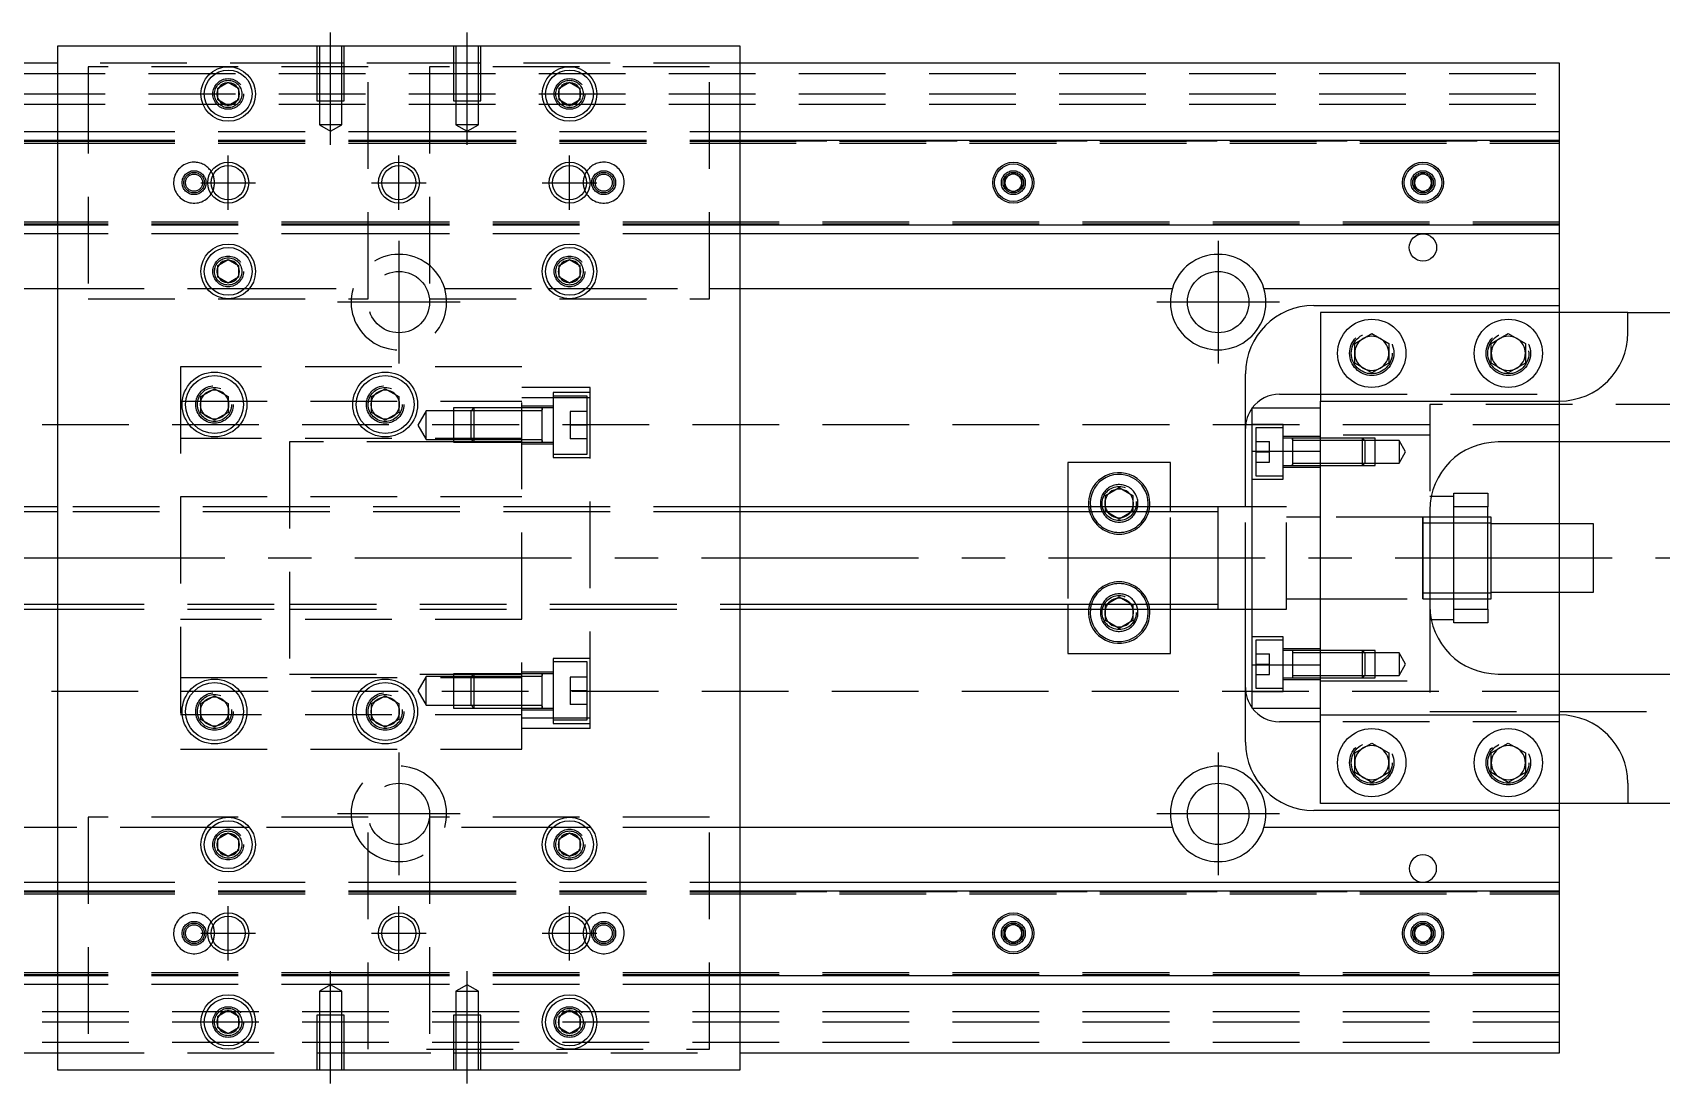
# Model space of a CAD drawing. Extents: x -10 to 545, y -270 to 77.
# Drawn here: x 116.3 to 354.9, y -77 to 77 of the extents above; entities that cross this region are included whole.
import ezdxf

# ---------------------------------------------------------------- set-up
doc = ezdxf.new("R2010")
doc.units = 0
doc.linetypes.add('CENTER', pattern=[50.8, 31.75, -6.35, 6.35, -6.35])
doc.linetypes.add('DASHED', pattern=[19.05, 12.7, -6.35])
doc.layers.get('0').update_dxf_attribs({"linetype": 'CONTINUOUS'})
doc.layers.add('CENTER', color=1, linetype='CENTER')

msp = doc.modelspace()

# ---------------------------------------------------------------- linework, layer by layer
at = {"color": 7, "linetype": 'CONTINUOUS'}
for p, q in [((120, 75), (120, -75)), ((220, 75), (120, 75)), ((220, -75), (220, 75)), ((120, 72.5), (0, 72.5)), ((340, 72.5), (220, 72.5)), ((340, 62.5), (340, 72.5)), ((143.5, 68.866026), (145, 69.73205)), ((145, 69.73205), (146.5, 68.866026)), ((193.5, 68.866026), (195, 69.73205)), ((195, 69.73205), (196.5, 68.866026)), ((143.5, 67.133974), (143.5, 68.866026)), ((145, 66.26795), (143.5, 67.133974)), ((146.5, 67.133974), (145, 66.26795)), ((146.5, 68.866026), (146.5, 67.133974)), ((193.5, 67.133974), (193.5, 68.866026)), ((195, 66.26795), (193.5, 67.133974)), ((196.5, 67.133974), (195, 66.26795)), ((196.5, 68.866026), (196.5, 67.133974)), ((0, 62.5), (120, 62.5)), ((220, 62.5), (340, 62.5)), ((340, 61.247728), (340, 62.5)), ((0, 61.247728), (120, 61.247728)), ((220, 61.247728), (340, 61.247728)), ((340, 48.752272), (340, 61.247728)), ((258.75, 55.721688), (260, 56.443376)), ((258.75, 54.278312), (258.75, 55.721688)), ((260, 56.443376), (261.25, 55.721688)), ((261.25, 55.721688), (261.25, 54.278312)), ((318.75, 55.721688), (320, 56.443376)), ((318.75, 54.278312), (318.75, 55.721688)), ((320, 56.443376), (321.25, 55.721688)), ((321.25, 55.721688), (321.25, 54.278312)), ((260, 53.556624), (258.75, 54.278312)), ((261.25, 54.278312), (260, 53.556624)), ((320, 53.556624), (318.75, 54.278312)), ((321.25, 54.278312), (320, 53.556624)), ((120, 48.752272), (0, 48.752272)), ((340, 48.752272), (220, 48.752272)), ((340, 47.5), (340, 48.752272)), ((120, 47.5), (0, 47.5)), ((340, 47.5), (220, 47.5)), ((340, 39.5), (340, 47.5)), ((143.5, 42.866026), (145, 43.73205)), ((145, 43.73205), (146.5, 42.866026)), ((193.5, 42.866026), (195, 43.73205)), ((195, 43.73205), (196.5, 42.866026)), ((143.5, 41.133974), (143.5, 42.866026)), ((145, 40.26795), (143.5, 41.133974)), ((146.5, 41.133974), (145, 40.26795)), ((146.5, 42.866026), (146.5, 41.133974)), ((193.5, 41.133974), (193.5, 42.866026)), ((195, 40.26795), (193.5, 41.133974)), ((196.5, 41.133974), (195, 40.26795)), ((196.5, 42.866026), (196.5, 41.133974)), ((56.708204, 39.5), (120, 39.5)), ((220, 39.5), (283.291796, 39.5)), ((296.708204, 39.5), (340, 39.5)), ((340, 37), (340, 39.5)), ((304, 37), (340, 37)), ((305, 36), (305, 23)), ((350, 36), (305, 36)), ((340, 36), (340, 37)), ((350, 33), (350, 36)), ((350, 36), (373, 36)), ((310, 31.443376), (312.5, 32.886752)), ((310, 28.556624), (310, 31.443376)), ((312.5, 32.886752), (315, 31.443376)), ((315, 31.443376), (315, 28.556624)), ((330, 31.443376), (332.5, 32.886752)), ((330, 28.556624), (330, 31.443376)), ((332.5, 32.886752), (335, 31.443376)), ((335, 31.443376), (335, 28.556624)), ((294, 7.5), (294, 27)), ((312.5, 27.113248), (310, 28.556624)), ((315, 28.556624), (312.5, 27.113248)), ((332.5, 27.113248), (330, 28.556624)), ((335, 28.556624), (332.5, 27.113248)), ((141, 23.6547), (143, 24.809402)), ((143, 24.809402), (145, 23.6547)), ((166, 23.6547), (168, 24.809402)), ((168, 24.809402), (170, 23.6547)), ((299, 24), (305, 24)), ((141, 21.3453), (141, 23.6547)), ((145, 23.6547), (145, 21.3453)), ((166, 21.3453), (166, 23.6547)), ((170, 23.6547), (170, 21.3453)), ((295, 22), (305, 22)), ((295, 15.652476), (295, 22)), ((305, 15.652476), (305, 23)), ((305, 23), (340, 23)), ((143, 20.190598), (141, 21.3453)), ((145, 21.3453), (143, 20.190598)), ((168, 20.190598), (166, 21.3453)), ((170, 21.3453), (168, 20.190598)), ((363, 17), (331, 17)), ((340, 5), (340, 17)), ((295, 15.652476), (305, 15.652476)), ((295, -15.652476), (295, 15.652476)), ((305, -15.652476), (305, 15.652476)), ((305, -15.652476), (305, 15.652476)), ((283, 14), (268, 14)), ((268, 14), (268, 7.5)), ((283, 7.5), (283, 14)), ((273.5, 9.1547), (275.5, 10.309402)), ((275.5, 10.309402), (277.5, 9.1547)), ((120, 7.5), (40.5, 7.5)), ((290, 7.5), (220, 7.5)), ((273.5, 7.5), (273.5, 9.1547)), ((277.5, 9.1547), (277.5, 7.5)), ((290, 7.5), (289.995, 7.5)), ((290, -7.500006), (290, 7.500006)), ((290, 6.75), (290, 7.500006)), ((290, 6.951128), (290, 7.5)), ((295, 7.5), (290, 7.5)), ((290.005, 7.5), (290, 7.5)), ((324.5, 9), (321.202042, 9)), ((324.5, 9.5), (329.5, 9.5)), ((324.5, 7.5), (324.5, 9.5)), ((329.5, 7.5), (324.5, 7.5)), ((324.5, -7.5), (324.5, 7.5)), ((329.5, 9.5), (329.5, 7.5)), ((329.5, -7.5), (329.5, 7.5)), ((290, -6.951128), (290, 6.951128)), ((290, -6.75), (290, 6.75)), ((321, 7), (321, -7)), ((324.5, 5.125), (321, 5.125)), ((329.5, 5.125), (324.5, 5.125)), ((330, 6), (329.5, 6)), ((330, 5.125), (329.5, 5.125)), ((330, -6), (330, 6)), ((345, 5), (330, 5)), ((345, -5), (345, 5)), ((290, -7.500006), (290, -6.75)), ((290, -7.5), (290, -6.951128)), ((321, -5.125), (324.5, -5.125)), ((324.5, -5.125), (329.5, -5.125)), ((329.5, -5.125), (330, -5.125)), ((329.5, -6), (330, -6)), ((330, -5), (345, -5)), ((340, -17), (340, -5)), ((40.5, -7.5), (120, -7.5)), ((220, -7.5), (290, -7.5)), ((268, -7.5), (268, -14)), ((273.5, -9.1547), (273.5, -7.5)), ((275.5, -10.309402), (273.5, -9.1547)), ((277.5, -9.1547), (275.5, -10.309402)), ((277.5, -7.5), (277.5, -9.1547)), ((283, -14), (283, -7.5)), ((289.995, -7.5), (290, -7.5)), ((290, -7.5), (295, -7.5)), ((290, -7.5), (290.005, -7.5)), ((294, -27), (294, -7.5)), ((321.202042, -9), (324.5, -9)), ((324.5, -7.5), (329.5, -7.5)), ((324.5, -9.5), (324.5, -7.5)), ((329.5, -9.5), (324.5, -9.5)), ((329.5, -7.5), (329.5, -9.5)), ((268, -14), (283, -14)), ((295, -15.652476), (305, -15.652476)), ((295, -22), (295, -15.652476)), ((305, -23), (305, -15.652476)), ((331, -17), (363, -17)), ((141, -21.3453), (143, -20.190598)), ((141, -23.6547), (141, -21.3453)), ((143, -20.190598), (145, -21.3453)), ((145, -21.3453), (145, -23.6547)), ((166, -21.3453), (168, -20.190598)), ((166, -23.6547), (166, -21.3453)), ((168, -20.190598), (170, -21.3453)), ((170, -21.3453), (170, -23.6547)), ((143, -24.809402), (141, -23.6547)), ((145, -23.6547), (143, -24.809402)), ((168, -24.809402), (166, -23.6547)), ((170, -23.6547), (168, -24.809402)), ((295, -22), (305, -22)), ((305, -23), (340, -23)), ((305, -36), (305, -23)), ((305, -24), (299, -24)), ((310, -28.556624), (312.5, -27.113248)), ((310, -31.443376), (310, -28.556624)), ((312.5, -27.113248), (315, -28.556624)), ((315, -28.556624), (315, -31.443376)), ((330, -28.556624), (332.5, -27.113248)), ((330, -31.443376), (330, -28.556624)), ((332.5, -27.113248), (335, -28.556624)), ((335, -28.556624), (335, -31.443376)), ((312.5, -32.886752), (310, -31.443376)), ((315, -31.443376), (312.5, -32.886752)), ((332.5, -32.886752), (330, -31.443376)), ((335, -31.443376), (332.5, -32.886752)), ((350, -33), (350, -36)), ((340, -37), (304, -37)), ((350, -36), (305, -36)), ((340, -37), (340, -36)), ((340, -39.5), (340, -37)), ((373, -36), (350, -36)), ((120, -39.5), (56.708204, -39.5)), ((143.5, -41.133974), (145, -40.26795)), ((145, -40.26795), (146.5, -41.133974)), ((193.5, -41.133974), (195, -40.26795)), ((195, -40.26795), (196.5, -41.133974)), ((283.291796, -39.5), (220, -39.5)), ((340, -39.5), (296.708204, -39.5)), ((340, -47.5), (340, -39.5)), ((143.5, -42.866026), (143.5, -41.133974)), ((145, -43.73205), (143.5, -42.866026)), ((146.5, -42.866026), (145, -43.73205)), ((146.5, -41.133974), (146.5, -42.866026)), ((193.5, -42.866026), (193.5, -41.133974)), ((195, -43.73205), (193.5, -42.866026)), ((196.5, -42.866026), (195, -43.73205)), ((196.5, -41.133974), (196.5, -42.866026)), ((0, -47.5), (120, -47.5)), ((220, -47.5), (340, -47.5)), ((340, -48.752272), (340, -47.5)), ((0, -48.752272), (120, -48.752272)), ((220, -48.752272), (340, -48.752272)), ((340, -61.247728), (340, -48.752272)), ((258.75, -54.278312), (260, -53.556624)), ((258.75, -55.721688), (258.75, -54.278312)), ((260, -53.556624), (261.25, -54.278312)), ((261.25, -54.278312), (261.25, -55.721688)), ((318.75, -54.278312), (320, -53.556624)), ((318.75, -55.721688), (318.75, -54.278312)), ((320, -53.556624), (321.25, -54.278312)), ((321.25, -54.278312), (321.25, -55.721688)), ((260, -56.443376), (258.75, -55.721688)), ((261.25, -55.721688), (260, -56.443376)), ((320, -56.443376), (318.75, -55.721688)), ((321.25, -55.721688), (320, -56.443376)), ((120, -61.247728), (0, -61.247728)), ((340, -61.247728), (220, -61.247728)), ((340, -62.5), (340, -61.247728)), ((120, -62.5), (0, -62.5)), ((340, -62.5), (220, -62.5)), ((340, -72.5), (340, -62.5)), ((143.5, -67.133974), (145, -66.26795)), ((145, -66.26795), (146.5, -67.133974)), ((193.5, -67.133974), (195, -66.26795)), ((195, -66.26795), (196.5, -67.133974)), ((143.5, -68.866026), (143.5, -67.133974)), ((145, -69.73205), (143.5, -68.866026)), ((146.5, -68.866026), (145, -69.73205)), ((146.5, -67.133974), (146.5, -68.866026)), ((193.5, -68.866026), (193.5, -67.133974)), ((195, -69.73205), (193.5, -68.866026)), ((196.5, -68.866026), (195, -69.73205)), ((196.5, -67.133974), (196.5, -68.866026)), ((0, -72.5), (120, -72.5)), ((220, -72.5), (340, -72.5)), ((120, -75), (220, -75))]:
    msp.add_line(p, q, dxfattribs=at)
at = {"color": 3, "linetype": 'DASHED'}
for p, q in [((158.000006, 75), (158.000006, 67)), ((158.35, 75), (158.35, 67)), ((161.65, 67), (161.65, 75)), ((161.999994, 67), (161.999994, 75)), ((178.000006, 75), (178.000006, 67)), ((178.35, 75), (178.35, 67)), ((181.65, 67), (181.65, 75)), ((181.999994, 67), (181.999994, 75)), ((158.000006, 72.5), (120, 72.5)), ((165.5, 72), (124.5, 72)), ((124.5, 72), (124.5, 38)), ((161.999994, 72.5), (158.000006, 72.5)), ((178.000006, 72.5), (161.999994, 72.5)), ((165.5, 38), (165.5, 72)), ((174.5, 72), (174.5, 38)), ((215.5, 72), (174.5, 72)), ((181.999994, 72.5), (178.000006, 72.5)), ((220, 72.5), (181.999994, 72.5)), ((215.5, 38), (215.5, 72)), ((0, 71), (340, 71)), ((0, 68), (340, 68)), ((146.973226, 68.326156), (147, 68)), ((158.000006, 67), (161.999994, 67)), ((158.35, 67), (158.35, 63.5)), ((161.65, 63.5), (161.65, 67)), ((178.000006, 67), (181.999994, 67)), ((178.35, 67), (178.35, 63.5)), ((181.65, 63.5), (181.65, 67)), ((196.973226, 68.326156), (197, 68)), ((0, 66.5), (340, 66.5)), ((120, 62.5), (124.5, 62.5)), ((124.5, 62.5), (165.5, 62.5)), ((161.65, 63.5), (158.35, 63.5)), ((158.35, 63.5), (160, 62.547372)), ((160, 62.547372), (161.65, 63.5)), ((165.5, 62.5), (174.5, 62.5)), ((174.5, 62.5), (215.5, 62.5)), ((181.65, 63.5), (178.35, 63.5)), ((178.35, 63.5), (180, 62.547372)), ((180, 62.547372), (181.65, 63.5)), ((215.5, 62.5), (220, 62.5)), ((0, 61.1147), (120, 61.1147)), ((0, 61.1), (124.5, 61.1)), ((0, 60.8), (124.5, 60.8)), ((120, 61.247728), (124.5, 61.247728)), ((120, 61.1147), (124.5, 61.1147)), ((124.5, 61.247728), (165.5, 61.247728)), ((124.5, 61.1147), (165.5, 61.1147)), ((124.5, 61.1), (165.5, 61.1)), ((124.5, 60.8), (165.5, 60.8)), ((165.5, 61.247728), (174.5, 61.247728)), ((165.5, 61.1147), (174.5, 61.1147)), ((165.5, 61.1), (174.5, 61.1)), ((165.5, 60.8), (174.5, 60.8)), ((174.5, 61.247728), (215.5, 61.247728)), ((174.5, 61.1147), (215.5, 61.1147)), ((174.5, 61.1), (215.5, 61.1)), ((174.5, 60.8), (215.5, 60.8)), ((215.5, 61.247728), (220, 61.247728)), ((215.5, 61.1147), (220, 61.1147)), ((215.5, 61.1), (340, 61.1)), ((215.5, 60.8), (340, 60.8)), ((220, 61.1147), (340, 61.1147)), ((258.5, 55), (258.52041, 55.24661)), ((318.5, 55), (318.52041, 55.24661)), ((124.5, 49.2), (0, 49.2)), ((124.5, 48.9), (0, 48.9)), ((120, 48.8853), (0, 48.8853)), ((124.5, 48.8853), (120, 48.8853)), ((124.5, 48.752272), (120, 48.752272)), ((165.5, 49.2), (124.5, 49.2)), ((165.5, 48.9), (124.5, 48.9)), ((165.5, 48.8853), (124.5, 48.8853)), ((165.5, 48.752272), (124.5, 48.752272)), ((174.5, 49.2), (165.5, 49.2)), ((174.5, 48.9), (165.5, 48.9)), ((174.5, 48.8853), (165.5, 48.8853)), ((174.5, 48.752272), (165.5, 48.752272)), ((215.5, 49.2), (174.5, 49.2)), ((215.5, 48.9), (174.5, 48.9)), ((215.5, 48.8853), (174.5, 48.8853)), ((215.5, 48.752272), (174.5, 48.752272)), ((340, 49.2), (215.5, 49.2)), ((340, 48.9), (215.5, 48.9)), ((220, 48.8853), (215.5, 48.8853)), ((220, 48.752272), (215.5, 48.752272)), ((340, 48.8853), (220, 48.8853)), ((124.5, 47.5), (120, 47.5)), ((165.5, 47.5), (124.5, 47.5)), ((174.5, 47.5), (165.5, 47.5)), ((215.5, 47.5), (174.5, 47.5)), ((220, 47.5), (215.5, 47.5)), ((143, 42), (143.030168, 42.346066)), ((196.973226, 42.326156), (197, 42)), ((120, 39.5), (141.877502, 39.5)), ((141.877502, 39.5), (142.55051, 39.5)), ((142.55051, 39.5), (147.44949, 39.5)), ((147.44949, 39.5), (148.122498, 39.5)), ((148.122498, 39.5), (163.291796, 39.5)), ((176.708204, 39.5), (191.877502, 39.5)), ((191.877502, 39.5), (192.55051, 39.5)), ((192.55051, 39.5), (197.44949, 39.5)), ((197.44949, 39.5), (198.122498, 39.5)), ((198.122498, 39.5), (215.5, 39.5)), ((215.5, 39.5), (220, 39.5)), ((124.5, 38), (165.5, 38)), ((174.5, 38), (215.5, 38)), ((340, 24), (340, 36)), ((309.5, 30), (309.520026, 30.346056)), ((335.477798, 30.364306), (335.5, 30)), ((138, 28), (138, -28)), ((188, 28), (138, 28)), ((188, -28), (188, 28)), ((198, 25), (188, 25)), ((192.6, 24.235572), (192.6, 14.735572)), ((198, 24.235572), (192.6, 24.235572)), ((198, 23.49468), (198, 25)), ((305, 24), (340, 24)), ((340, 23), (340, 24)), ((138, 23), (188, 23)), ((140.5, 22.5), (140.512884, 22.753488)), ((165.5, 22.5), (165.52689, 22.865682)), ((174, 21.585572), (172.787564, 19.485572)), ((174, 17.385572), (174, 21.585572)), ((178, 21.585572), (174, 21.585572)), ((178, 21.985566), (178, 16.985576)), ((180.999994, 21.985566), (178, 21.985566)), ((180.6, 21.585572), (178, 21.585572)), ((181, 21.985572), (180.6, 21.585572)), ((180.6, 17.385572), (180.6, 21.585572)), ((188, 21.585572), (180.6, 21.585572)), ((188, 21.985566), (180.999994, 21.985566)), ((181, 21.985572), (181, 16.985572)), ((188, 21.985572), (181, 21.985572)), ((198, 23.49468), (188, 23.49468)), ((192.6, 22.235572), (188, 22.235572)), ((191.005, 21.985572), (188, 21.985572)), ((191, 21.585572), (188, 21.585572)), ((192.6, 21.985572), (190.995, 21.985572)), ((191, 16.985566), (191, 21.985576)), ((191, 16.985566), (191, 21.985576)), ((191, 21.585572), (191, 21.985576)), ((191, 21.728174), (191, 21.985572)), ((191, 21.985572), (191, 21.728122)), ((191, 17.24302), (191, 21.728174)), ((191, 17.385572), (191, 21.585572)), ((197.6, 23.735572), (192.6, 23.735572)), ((195.1, 21.485572), (195.1, 19.485572)), ((197.6, 21.485572), (195.1, 21.485572)), ((197.6, 15.235572), (197.6, 23.735572)), ((198, -23.49468), (198, 23.49468)), ((305, 15.652476), (305, 22)), ((321, 22.5), (321, 7)), ((380, 22.5), (321, 22.5)), ((340, 17), (340, 23)), ((340, 19.5), (61.969694, 19.5)), ((172.787564, 19.485572), (174, 17.385572)), ((197.6, 19.485572), (195.1, 19.485572)), ((195.1, 19.485572), (195.1, 17.485572)), ((299.5, 19.55635), (295, 19.55635)), ((299.5, 11.55635), (299.5, 19.55635)), ((188, 17.5), (138, 17.5)), ((154, 17), (154, -17)), ((178, 17), (154, 17)), ((174, 17.385572), (178, 17.385572)), ((178, 17.385572), (180.6, 17.385572)), ((180.985572, 17), (178, 17)), ((178, 16.985576), (180.999994, 16.985576)), ((180.6, 17.385572), (188, 17.385572)), ((180.6, 17.385572), (181, 16.985572)), ((188, 17), (180.985572, 17)), ((180.999994, 16.985576), (188, 16.985576)), ((181, 16.985572), (188, 16.985572)), ((188, 17.385572), (191, 17.385572)), ((188, 16.985572), (191.005, 16.985572)), ((188, 16.735572), (192.6, 16.735572)), ((190.995, 16.985572), (192.6, 16.985572)), ((191, 16.985566), (191, 17.385572)), ((191, 17.243038), (191, 16.985572)), ((191, 16.985572), (191, 17.24302)), ((197.6, 17.485572), (195.1, 17.485572)), ((295.5, 19.05635), (295.5, 12.05635)), ((299.5, 19.05635), (295.5, 19.05635)), ((295.5, 17.05635), (297.5, 17.05635)), ((297.5, 15.55635), (297.5, 17.05635)), ((305, 17.80635), (299.5, 17.80635)), ((300.9, 17.55635), (299.5, 17.55635)), ((300.9, 17.55635), (300.895, 17.55635)), ((300.9, 17.556354), (300.9, 13.556344)), ((300.9, 17.556354), (300.9, 13.556344)), ((300.9, 17.55635), (300.9, 17.339888)), ((300.9, 17.33964), (300.9, 17.55635)), ((300.905, 17.55635), (300.9, 17.55635)), ((305, 17.55635), (300.9, 17.55635)), ((300.9, 17.339888), (300.9, 13.77281)), ((305, 17.20635), (300.9, 17.20635)), ((321, 18), (305, 18)), ((311.15, 17.55635), (305, 17.55635)), ((311.150006, 17.556344), (305, 17.556344)), ((311.5, 17.20635), (305, 17.20635)), ((311.15, 13.55635), (311.15, 17.55635)), ((311.5, 17.20635), (311.15, 17.55635)), ((313, 17.556344), (311.150006, 17.556344)), ((311.5, 17.20635), (311.5, 13.90635)), ((313, 17.20635), (311.5, 17.20635)), ((313, 13.556354), (313, 17.556344)), ((316.5, 17.20635), (313, 17.20635)), ((316.5, 17.20635), (316.5, 13.90635)), ((317.452628, 15.55635), (316.5, 17.20635)), ((192.6, 15.235572), (197.6, 15.235572)), ((192.6, 14.735572), (198, 14.735572)), ((295.5, 15.55635), (297.5, 15.55635)), ((297.5, 14.05635), (297.5, 15.55635)), ((316.5, 13.90635), (317.452628, 15.55635)), ((295.5, 14.05635), (297.5, 14.05635)), ((295.5, 12.05635), (299.5, 12.05635)), ((299.5, 13.55635), (300.9, 13.55635)), ((299.5, 13.30635), (305, 13.30635)), ((300.895, 13.55635), (300.9, 13.55635)), ((300.9, 13.90635), (305, 13.90635)), ((300.9, 13.55635), (300.9, 13.773016)), ((300.9, 13.77281), (300.9, 13.55635)), ((300.9, 13.55635), (300.905, 13.55635)), ((300.9, 13.55635), (305, 13.55635)), ((305, 13.90635), (311.5, 13.90635)), ((305, 13.556354), (311.150006, 13.556354)), ((305, 13.55635), (311.15, 13.55635)), ((311.15, 13.55635), (311.5, 13.90635)), ((311.150006, 13.556354), (313, 13.556354)), ((311.5, 13.90635), (313, 13.90635)), ((313, 13.90635), (316.5, 13.90635)), ((295, 11.55635), (299.5, 11.55635)), ((154, 7.5), (120, 7.5)), ((138, 9), (188, 9)), ((198, 7.5), (154, 7.5)), ((220, 7.5), (198, 7.5)), ((268, 7.5), (268, 6.75)), ((273.5, 6.8453), (273.5, 7.5)), ((277.5, 7.5), (277.5, 6.8453)), ((277.983582, 8.286038), (278, 8)), ((283, 6.75), (283, 7.5)), ((294, -7.5), (294, 7.5)), ((300, 7.5), (295, 7.5)), ((300, -7.5), (300, 7.5)), ((321.202042, 9), (321, 9)), ((154, 6.75), (120, 6.75)), ((198, 6.75), (154, 6.75)), ((220, 6.75), (198, 6.75)), ((268, 6.75), (268, -6.75)), ((273.665064, 6.75), (273.5, 6.8453)), ((275.5, 5.690598), (273.665064, 6.75)), ((277.334936, 6.75), (275.5, 5.690598)), ((277.5, 6.8453), (277.334936, 6.75)), ((283, -6.75), (283, 6.75)), ((305, 6), (300, 6)), ((320, 6), (305, 6)), ((320, 6), (319.995, 6)), ((320, -6.000006), (320, 6.000006)), ((320, 6), (320, -5.999164)), ((321, 6), (320, 6)), ((320.005, 6), (320, 6)), ((321, 5.125), (320, 5.125)), ((324.5, 6), (321, 6)), ((329.5, 6), (324.5, 6)), ((340, -5), (340, 5)), ((120, -6.75), (154, -6.75)), ((154, -6.75), (198, -6.75)), ((198, -6.75), (220, -6.75)), ((268, -6.75), (268, -7.5)), ((273.5, -6.8453), (273.665064, -6.75)), ((273.5, -7.5), (273.5, -6.8453)), ((273.665064, -6.75), (275.5, -5.690598)), ((275.5, -5.690598), (277.334936, -6.75)), ((277.334936, -6.75), (277.5, -6.8453)), ((277.5, -6.8453), (277.5, -7.5)), ((283, -7.5), (283, -6.75)), ((300, -6), (305, -6)), ((305, -6), (320, -6)), ((319.995, -6), (320, -6)), ((320, -5.125), (321, -5.125)), ((320, -5.999164), (320, -6)), ((320, -6), (321, -6)), ((320, -6), (320.005, -6)), ((321, -6), (324.5, -6)), ((321, -7), (321, -22.5)), ((324.5, -6), (329.5, -6)), ((120, -7.5), (154, -7.5)), ((188, -9), (138, -9)), ((154, -7.5), (198, -7.5)), ((198, -7.5), (220, -7.5)), ((273, -8), (273.018502, -7.696412)), ((295, -7.5), (300, -7.5)), ((321, -9), (321.202042, -9)), ((299.5, -11.55635), (295, -11.55635)), ((299.5, -19.55635), (299.5, -11.55635)), ((295.5, -12.05635), (295.5, -19.05635)), ((299.5, -12.05635), (295.5, -12.05635)), ((295.5, -14.05635), (297.5, -14.05635)), ((297.5, -15.55635), (297.5, -14.05635)), ((305, -13.30635), (299.5, -13.30635)), ((300.9, -13.55635), (299.5, -13.55635)), ((300.9, -13.55635), (300.895, -13.55635)), ((300.9, -13.556344), (300.9, -17.556354)), ((300.9, -13.55635), (300.9, -13.77281)), ((300.905, -13.55635), (300.9, -13.55635)), ((305, -13.55635), (300.9, -13.55635)), ((300.9, -13.77281), (300.9, -17.339888)), ((305, -13.90635), (300.9, -13.90635)), ((311.15, -13.55635), (305, -13.55635)), ((311.15, -13.556352), (305, -13.556354)), ((311.5, -13.90635), (305, -13.90635)), ((311.15, -17.55635), (311.15, -13.55635)), ((311.5, -13.90635), (311.15, -13.55635)), ((313, -13.556354), (311.15, -13.556352)), ((311.5, -13.90635), (311.5, -17.20635)), ((313, -13.90635), (311.5, -13.90635)), ((313, -17.556344), (313, -13.556354)), ((316.5, -13.90635), (313, -13.90635)), ((316.5, -13.90635), (316.5, -17.20635)), ((317.452628, -15.55635), (316.5, -13.90635)), ((192.6, -14.735572), (192.6, -24.235572)), ((198, -14.735572), (192.6, -14.735572)), ((197.6, -15.235572), (192.6, -15.235572)), ((197.6, -23.735572), (197.6, -15.235572)), ((295.5, -15.55635), (297.5, -15.55635)), ((297.5, -17.05635), (297.5, -15.55635)), ((305, -22), (305, -15.652476)), ((316.5, -17.20635), (317.452628, -15.55635)), ((138, -17.5), (188, -17.5)), ((154, -17), (178, -17)), ((174, -17.385572), (172.787564, -19.485572)), ((174, -21.585572), (174, -17.385572)), ((178, -17.385572), (174, -17.385572)), ((178, -16.985576), (178, -21.985566)), ((180.999994, -16.985576), (178, -16.985576)), ((178, -17), (180.985572, -17)), ((180.6, -17.385572), (178, -17.385572)), ((181, -16.985572), (180.6, -17.385572)), ((180.6, -21.585572), (180.6, -17.385572)), ((188, -17.385572), (180.6, -17.385572)), ((180.985572, -17), (188, -17)), ((188, -16.985576), (180.999994, -16.985576)), ((181, -16.985572), (181, -21.985572)), ((188, -16.985572), (181, -16.985572)), ((192.6, -16.735572), (188, -16.735572)), ((191.005, -16.985572), (188, -16.985572)), ((191, -17.385572), (188, -17.385572)), ((192.6, -16.985572), (190.995, -16.985572)), ((191, -21.985576), (191, -16.985566)), ((191, -17.385572), (191, -16.985566)), ((191, -17.24297), (191, -16.985572)), ((191, -16.985572), (191, -17.24302)), ((191, -21.728122), (191, -17.24297)), ((191, -21.585572), (191, -17.385572)), ((195.1, -17.485572), (195.1, -19.485572)), ((197.6, -17.485572), (195.1, -17.485572)), ((295.5, -17.05635), (297.5, -17.05635)), ((295.5, -19.05635), (299.5, -19.05635)), ((299.5, -17.55635), (300.9, -17.55635)), ((299.5, -17.80635), (305, -17.80635)), ((300.895, -17.55635), (300.9, -17.55635)), ((300.9, -17.20635), (305, -17.20635)), ((300.9, -17.339888), (300.9, -17.55635)), ((300.9, -17.55635), (300.905, -17.55635)), ((300.9, -17.55635), (305, -17.55635)), ((305, -17.20635), (311.5, -17.20635)), ((305, -17.556344), (311.15, -17.556346)), ((305, -17.55635), (311.15, -17.55635)), ((305, -18), (321, -18)), ((311.15, -17.55635), (311.5, -17.20635)), ((311.15, -17.556346), (313, -17.556344)), ((311.5, -17.20635), (313, -17.20635)), ((313, -17.20635), (316.5, -17.20635)), ((340, -23), (340, -17)), ((61.969694, -19.5), (340, -19.5)), ((172.787564, -19.485572), (174, -21.585572)), ((195.1, -19.485572), (195.1, -21.485572)), ((197.6, -19.485572), (195.1, -19.485572)), ((295, -19.55635), (299.5, -19.55635)), ((188, -23), (138, -23)), ((145.483582, -22.213962), (145.5, -22.5)), ((170.483582, -22.213962), (170.5, -22.5)), ((174, -21.585572), (178, -21.585572)), ((178, -21.585572), (180.6, -21.585572)), ((178, -21.985566), (180.999994, -21.985566)), ((180.6, -21.585572), (188, -21.585572)), ((180.6, -21.585572), (181, -21.985572)), ((180.999994, -21.985566), (188, -21.985566)), ((181, -21.985572), (188, -21.985572)), ((188, -21.585572), (191, -21.585572)), ((188, -21.985572), (191.005, -21.985572)), ((188, -22.235572), (192.6, -22.235572)), ((198, -23.49468), (188, -23.49468)), ((190.995, -21.985572), (192.6, -21.985572)), ((191, -21.985576), (191, -21.585572)), ((191, -21.728104), (191, -21.985572)), ((191, -21.985572), (191, -21.728122)), ((192.6, -23.735572), (197.6, -23.735572)), ((197.6, -21.485572), (195.1, -21.485572)), ((198, -25), (198, -23.49468)), ((321, -22.5), (380, -22.5)), ((340, -24), (340, -23)), ((198, -25), (188, -25)), ((192.6, -24.235572), (198, -24.235572)), ((340, -24), (305, -24)), ((340, -36), (340, -24)), ((138, -28), (188, -28)), ((309.5, -30), (309.520026, -29.653944)), ((329.5, -30), (329.520026, -29.653944)), ((165.5, -38), (124.5, -38)), ((124.5, -38), (124.5, -72)), ((165.5, -72), (165.5, -38)), ((215.5, -38), (174.5, -38)), ((174.5, -38), (174.5, -72)), ((215.5, -72), (215.5, -38)), ((141.877502, -39.5), (120, -39.5)), ((142.55051, -39.5), (141.877502, -39.5)), ((147.44949, -39.5), (142.55051, -39.5)), ((148.122498, -39.5), (147.44949, -39.5)), ((163.291796, -39.5), (148.122498, -39.5)), ((191.877502, -39.5), (176.708204, -39.5)), ((192.55051, -39.5), (191.877502, -39.5)), ((197.44949, -39.5), (192.55051, -39.5)), ((198.122498, -39.5), (197.44949, -39.5)), ((215.5, -39.5), (198.122498, -39.5)), ((220, -39.5), (215.5, -39.5)), ((143, -42), (143.030168, -41.653934)), ((196.973226, -41.673844), (197, -42)), ((120, -47.5), (124.5, -47.5)), ((124.5, -47.5), (165.5, -47.5)), ((165.5, -47.5), (174.5, -47.5)), ((174.5, -47.5), (215.5, -47.5)), ((215.5, -47.5), (220, -47.5)), ((0, -48.8853), (120, -48.8853)), ((0, -48.9), (124.5, -48.9)), ((0, -49.2), (124.5, -49.2)), ((120, -48.752272), (124.5, -48.752272)), ((120, -48.8853), (124.5, -48.8853)), ((124.5, -48.752272), (165.5, -48.752272)), ((124.5, -48.8853), (165.5, -48.8853)), ((124.5, -48.9), (165.5, -48.9)), ((124.5, -49.2), (165.5, -49.2)), ((165.5, -48.752272), (174.5, -48.752272)), ((165.5, -48.8853), (174.5, -48.8853)), ((165.5, -48.9), (174.5, -48.9)), ((165.5, -49.2), (174.5, -49.2)), ((174.5, -48.752272), (215.5, -48.752272)), ((174.5, -48.8853), (215.5, -48.8853)), ((174.5, -48.9), (215.5, -48.9)), ((174.5, -49.2), (215.5, -49.2)), ((215.5, -48.752272), (220, -48.752272)), ((215.5, -48.8853), (220, -48.8853)), ((215.5, -48.9), (340, -48.9)), ((215.5, -49.2), (340, -49.2)), ((220, -48.8853), (340, -48.8853)), ((261.477374, -54.74045), (261.5, -55)), ((321.477374, -54.74045), (321.5, -55)), ((124.5, -60.8), (0, -60.8)), ((124.5, -61.1), (0, -61.1)), ((120, -61.1147), (0, -61.1147)), ((124.5, -61.1147), (120, -61.1147)), ((124.5, -61.247728), (120, -61.247728)), ((165.5, -60.8), (124.5, -60.8)), ((165.5, -61.1), (124.5, -61.1)), ((165.5, -61.1147), (124.5, -61.1147)), ((165.5, -61.247728), (124.5, -61.247728)), ((174.5, -60.8), (165.5, -60.8)), ((174.5, -61.1), (165.5, -61.1)), ((174.5, -61.1147), (165.5, -61.1147)), ((174.5, -61.247728), (165.5, -61.247728)), ((215.5, -60.8), (174.5, -60.8)), ((215.5, -61.1), (174.5, -61.1)), ((215.5, -61.1147), (174.5, -61.1147)), ((215.5, -61.247728), (174.5, -61.247728)), ((340, -60.8), (215.5, -60.8)), ((340, -61.1), (215.5, -61.1)), ((220, -61.1147), (215.5, -61.1147)), ((220, -61.247728), (215.5, -61.247728)), ((340, -61.1147), (220, -61.1147)), ((124.5, -62.5), (120, -62.5)), ((165.5, -62.5), (124.5, -62.5)), ((160, -62.547372), (158.35, -63.5)), ((158.35, -63.5), (160, -63.5)), ((158.35, -63.5), (158.35, -67)), ((161.65, -63.5), (160, -62.547372)), ((160, -63.5), (161.65, -63.5)), ((161.65, -67), (161.65, -63.5)), ((174.5, -62.5), (165.5, -62.5)), ((215.5, -62.5), (174.5, -62.5)), ((180, -62.547372), (178.35, -63.5)), ((178.35, -63.5), (180, -63.5)), ((178.35, -63.5), (178.35, -67)), ((181.65, -63.5), (180, -62.547372)), ((180, -63.5), (181.65, -63.5)), ((181.65, -67), (181.65, -63.5)), ((220, -62.5), (215.5, -62.5)), ((340, -66.5), (0, -66.5)), ((340, -68), (0, -68)), ((146.973226, -67.673844), (147, -68)), ((161.999994, -67), (158.000006, -67)), ((158.000006, -67), (158.000006, -75)), ((158.35, -67), (158.35, -75)), ((161.65, -75), (161.65, -67)), ((161.999994, -75), (161.999994, -67)), ((181.999994, -67), (178.000006, -67)), ((178.000006, -67), (178.000006, -75)), ((178.35, -67), (178.35, -75)), ((181.65, -75), (181.65, -67)), ((181.999994, -75), (181.999994, -67)), ((196.973226, -67.673844), (197, -68)), ((340, -71), (0, -71)), ((120, -72.5), (158.000006, -72.5)), ((158.000006, -72.5), (161.999994, -72.5)), ((161.999994, -72.5), (178.000006, -72.5)), ((174.040523, -72), (215.5, -72)), ((178.000006, -72.5), (181.999994, -72.5)), ((181.999994, -72.5), (220, -72.5))]:
    msp.add_line(p, q, dxfattribs=at)
at = {"color": 3, "linetype": 'CONTINUOUS'}
for p, q in [((120, 6.75), (40.5, 6.75)), ((290, 6.75), (220, 6.75)), ((40.5, -6.75), (120, -6.75)), ((220, -6.75), (290, -6.75))]:
    msp.add_line(p, q, dxfattribs=at)
at = {"color": 7, "linetype": 'CONTINUOUS'}
for centre, radius in [((145, 68), 4), ((195, 68), 4), ((145, 68), 3.5), ((195, 68), 3.5), ((145, 55), 2.5), ((170, 55), 3), ((170, 55), 2.5), ((195, 55), 2.5), ((260, 55), 3), ((260, 55), 2.75), ((320, 55), 3), ((320, 55), 2.75), ((145, 42), 4), ((145, 42), 3.5), ((195, 42), 4), ((195, 42), 3.5), ((320, 45.5), 2), ((290, 37.5), 4.5), ((312.5, 30), 5), ((332.5, 30), 5), ((143, 22.5), 4.75), ((143, 22.5), 4.25), ((168, 22.5), 4.75), ((168, 22.5), 4.25), ((143, -22.5), 4.75), ((143, -22.5), 4.25), ((168, -22.5), 4.75), ((168, -22.5), 4.25), ((312.5, -30), 5), ((332.5, -30), 5), ((290, -37.5), 4.5), ((145, -42), 4), ((195, -42), 4), ((145, -42), 3.5), ((195, -42), 3.5), ((170, -55), 3), ((260, -55), 3), ((260, -55), 2.75), ((320, -55), 3), ((320, -55), 2.75), ((145, -55), 2.5), ((170, -55), 2.5), ((195, -55), 2.5), ((145, -68), 4), ((195, -68), 4), ((145, -68), 3.5), ((195, -68), 3.5)]:
    msp.add_circle(centre, radius, dxfattribs=at)
at = {"color": 3, "linetype": 'DASHED'}
for centre, radius in [((145, 68), 2.25), ((145, 68), 2), ((195, 68), 2.25), ((195, 68), 2), ((140, 55), 1.75), ((140, 55), 1.5), ((140, 55), 1.25), ((200, 55), 1.75), ((200, 55), 1.5), ((200, 55), 1.25), ((260, 55), 1.75), ((260, 55), 1.5), ((320, 55), 1.75), ((320, 55), 1.5), ((145, 42), 2.25), ((145, 42), 2), ((195, 42), 2.25), ((195, 42), 2), ((170, 37.5), 4.5), ((312.5, 30), 3.25), ((312.5, 30), 3), ((332.5, 30), 3.25), ((332.5, 30), 3), ((143, 22.5), 2.75), ((143, 22.5), 2.5), ((168, 22.5), 2.75), ((168, 22.5), 2.5), ((275.5, 8), 2.5), ((275.5, -8), 2.5), ((143, -22.5), 2.75), ((143, -22.5), 2.5), ((168, -22.5), 2.75), ((168, -22.5), 2.5), ((312.5, -30), 3.25), ((312.5, -30), 3), ((332.5, -30), 3.25), ((332.5, -30), 3), ((170, -37.5), 4.5), ((145, -42), 2.25), ((145, -42), 2), ((195, -42), 2.25), ((195, -42), 2), ((140, -55), 1.75), ((140, -55), 1.5), ((140, -55), 1.25), ((200, -55), 1.75), ((200, -55), 1.5), ((200, -55), 1.25), ((260, -55), 1.75), ((260, -55), 1.5), ((320, -55), 1.75), ((320, -55), 1.5), ((145, -68), 2.25), ((145, -68), 2), ((195, -68), 2.25), ((195, -68), 2)]:
    msp.add_circle(centre, radius, dxfattribs=at)
at = {"color": 3, "linetype": 'CONTINUOUS'}
for centre in [(145, 55), (195, 55), (145, -55), (195, -55)]:
    msp.add_circle(centre, 3, dxfattribs=at)
at = {"color": 7, "linetype": 'CONTINUOUS'}
for centre, radius, start, end in [((145, 68), 1.65, 95.380023, 144.619977), ((145, 68), 1.65, 84.619977, 95.380023), ((145, 68), 1.65, 35.380023, 84.619977), ((195, 68), 1.65, 95.380023, 144.619977), ((195, 68), 1.65, 84.619977, 95.380023), ((195, 68), 1.65, 35.380023, 84.619977), ((145, 68), 1.65, 155.380023, 180), ((145, 68), 1.65, 180, 204.619977), ((145, 68), 1.65, 144.619977, 155.380023), ((145, 68), 1.65, 204.619977, 215.380023), ((145, 68), 1.65, 215.380023, 264.619977), ((145, 68), 1.65, 275.380023, 324.619977), ((145, 68), 1.65, 24.619977, 35.380023), ((145, 68), 1.65, 324.619977, 335.380023), ((145, 68), 1.65, 335.380023, 24.619977), ((195, 68), 1.65, 155.380023, 180), ((195, 68), 1.65, 180, 204.619977), ((195, 68), 1.65, 144.619977, 155.380023), ((195, 68), 1.65, 204.619977, 215.380023), ((195, 68), 1.65, 215.380023, 264.619977), ((195, 68), 1.65, 275.380023, 324.619977), ((195, 68), 1.65, 24.619977, 35.380023), ((195, 68), 1.65, 324.619977, 335.380023), ((195, 68), 1.65, 335.380023, 24.619977), ((145, 68), 1.65, 264.619977, 275.380023), ((195, 68), 1.65, 264.619977, 275.380023), ((260, 55), 1.25, 120, 180), ((260, 55), 1.25, 180, 240), ((260, 55), 1.25, 60, 120), ((260, 55), 1.25, 0, 60), ((260, 55), 1.25, 300, 0), ((320, 55), 1.25, 120, 180), ((320, 55), 1.25, 180, 240), ((320, 55), 1.25, 60, 120), ((320, 55), 1.25, 0, 60), ((320, 55), 1.25, 300, 0), ((260, 55), 1.25, 240, 300), ((320, 55), 1.25, 240, 300), ((145, 42), 1.65, 144.619977, 155.380023), ((145, 42), 1.65, 95.380023, 144.619977), ((145, 42), 1.65, 84.619977, 95.380023), ((145, 42), 1.65, 35.380023, 84.619977), ((145, 42), 1.65, 24.619977, 35.380023), ((195, 42), 1.65, 144.619977, 155.380023), ((195, 42), 1.65, 95.380023, 144.619977), ((195, 42), 1.65, 84.619977, 95.380023), ((195, 42), 1.65, 35.380023, 84.619977), ((195, 42), 1.65, 24.619977, 35.380023), ((290, 37.5), 7, 16.60155, 163.39845), ((145, 42), 1.65, 155.380023, 180), ((145, 42), 1.65, 180, 204.619977), ((145, 42), 1.65, 204.619977, 215.380023), ((145, 42), 1.65, 215.380023, 264.619977), ((145, 42), 1.65, 275.380023, 324.619977), ((145, 42), 1.65, 324.619977, 335.380023), ((145, 42), 1.65, 335.380023, 24.619977), ((195, 42), 1.65, 155.380023, 180), ((195, 42), 1.65, 180, 204.619977), ((195, 42), 1.65, 204.619977, 215.380023), ((195, 42), 1.65, 215.380023, 264.619977), ((195, 42), 1.65, 275.380023, 324.619977), ((195, 42), 1.65, 324.619977, 335.380023), ((195, 42), 1.65, 335.380023, 24.619977), ((145, 42), 1.65, 264.619977, 275.380023), ((195, 42), 1.65, 264.619977, 275.380023), ((290, 37.5), 7, 163.39845, 16.60155), ((304, 27), 10, 90, 180), ((312.5, 30), 2.5, 120, 180), ((312.5, 30), 2.5, 60, 120), ((312.5, 30), 2.5, 0, 60), ((332.5, 30), 2.5, 120, 180), ((332.5, 30), 2.5, 60, 120), ((332.5, 30), 2.5, 0, 60), ((340, 33), 10, 270, 0), ((312.5, 30), 2.5, 180, 240), ((312.5, 30), 2.5, 300, 0), ((332.5, 30), 2.5, 180, 240), ((332.5, 30), 2.5, 300, 0), ((312.5, 30), 2.5, 240, 300), ((332.5, 30), 2.5, 240, 300), ((143, 22.5), 2.1, 137.75279, 162.24721), ((143, 22.5), 2.1, 102.24721, 137.75279), ((143, 22.5), 2.1, 77.75279, 102.24721), ((143, 22.5), 2.1, 42.24721, 77.75279), ((143, 22.5), 2.1, 17.75279, 42.24721), ((168, 22.5), 2.1, 137.75279, 162.24721), ((168, 22.5), 2.1, 102.24721, 137.75279), ((168, 22.5), 2.1, 77.75279, 102.24721), ((168, 22.5), 2.1, 42.24721, 77.75279), ((168, 22.5), 2.1, 17.75279, 42.24721), ((299, 19), 5, 90, 143.130102), ((143, 22.5), 2.1, 162.24721, 180), ((143, 22.5), 2.1, 180, 197.75279), ((143, 22.5), 2.1, 197.75279, 222.24721), ((143, 22.5), 2.1, 317.75279, 342.24721), ((143, 22.5), 2.1, 342.24721, 17.75279), ((168, 22.5), 2.1, 162.24721, 180), ((168, 22.5), 2.1, 180, 197.75279), ((168, 22.5), 2.1, 197.75279, 222.24721), ((168, 22.5), 2.1, 317.75279, 342.24721), ((168, 22.5), 2.1, 342.24721, 17.75279), ((299, 19), 5, 143.130102, 180), ((143, 22.5), 2.1, 222.24721, 257.75279), ((143, 22.5), 2.1, 257.75279, 282.24721), ((143, 22.5), 2.1, 282.24721, 317.75279), ((168, 22.5), 2.1, 222.24721, 257.75279), ((168, 22.5), 2.1, 257.75279, 282.24721), ((168, 22.5), 2.1, 282.24721, 317.75279), ((331, 7), 10, 90, 180), ((275.5, 8), 4.5, 0, 186.37937), ((275.5, 8), 4.25, 0, 186.756327), ((275.5, 8), 2.1, 102.24721, 137.75279), ((275.5, 8), 2.1, 77.75279, 102.24721), ((275.5, 8), 2.1, 42.24721, 77.75279), ((275.5, 8), 2.1, 162.24721, 180), ((275.5, 8), 2.1, 180, 193.774147), ((275.5, 8), 2.1, 193.774147, 197.75279), ((275.5, 8), 2.1, 137.75279, 162.24721), ((275.5, 8), 2.1, 197.75279, 216.529607), ((275.5, 8), 2.1, 17.75279, 42.24721), ((275.5, 8), 2.1, 323.470393, 342.24721), ((275.5, 8), 2.1, 346.225853, 17.75279), ((275.5, 8), 2.1, 342.24721, 346.225853), ((275.5, 8), 4.25, 353.243673, 0), ((275.5, 8), 4.5, 353.62063, 0), ((275.5, 8), 2.1, 216.529607, 222.24721), ((275.5, 8), 2.1, 222.24721, 257.75279), ((275.5, 8), 2.1, 257.75279, 282.24721), ((275.5, 8), 2.1, 282.24721, 317.75279), ((275.5, 8), 2.1, 317.75279, 323.470393), ((275.5, -8), 2.1, 143.470393, 162.24721), ((275.5, -8), 2.1, 137.75279, 143.470393), ((275.5, -8), 2.1, 102.24721, 137.75279), ((275.5, -8), 2.1, 77.75279, 102.24721), ((275.5, -8), 2.1, 42.24721, 77.75279), ((275.5, -8), 2.1, 36.529607, 42.24721), ((275.5, -8), 2.1, 17.75279, 36.529607), ((331, -7), 10, 180, 270), ((275.5, -8), 4.5, 173.62063, 0), ((275.5, -8), 4.25, 173.243673, 0), ((275.5, -8), 2.1, 166.225853, 180), ((275.5, -8), 2.1, 180, 197.75279), ((275.5, -8), 2.1, 162.24721, 166.225853), ((275.5, -8), 2.1, 197.75279, 222.24721), ((275.5, -8), 2.1, 222.24721, 257.75279), ((275.5, -8), 2.1, 282.24721, 317.75279), ((275.5, -8), 2.1, 317.75279, 342.24721), ((275.5, -8), 2.1, 13.774147, 17.75279), ((275.5, -8), 2.1, 342.24721, 13.774147), ((275.5, -8), 4.25, 0, 6.756327), ((275.5, -8), 4.5, 0, 6.37937), ((275.5, -8), 2.1, 257.75279, 282.24721), ((299, -19), 5, 180, 216.869898), ((143, -22.5), 2.1, 137.75279, 162.24721), ((143, -22.5), 2.1, 102.24721, 137.75279), ((143, -22.5), 2.1, 77.75279, 102.24721), ((143, -22.5), 2.1, 42.24721, 77.75279), ((143, -22.5), 2.1, 17.75279, 42.24721), ((168, -22.5), 2.1, 137.75279, 162.24721), ((168, -22.5), 2.1, 102.24721, 137.75279), ((168, -22.5), 2.1, 77.75279, 102.24721), ((168, -22.5), 2.1, 42.24721, 77.75279), ((168, -22.5), 2.1, 17.75279, 42.24721), ((143, -22.5), 2.1, 162.24721, 180), ((143, -22.5), 2.1, 180, 197.75279), ((143, -22.5), 2.1, 197.75279, 222.24721), ((143, -22.5), 2.1, 317.75279, 342.24721), ((143, -22.5), 2.1, 342.24721, 17.75279), ((168, -22.5), 2.1, 162.24721, 180), ((168, -22.5), 2.1, 180, 197.75279), ((168, -22.5), 2.1, 197.75279, 222.24721), ((168, -22.5), 2.1, 317.75279, 342.24721), ((168, -22.5), 2.1, 342.24721, 17.75279), ((299, -19), 5, 216.869898, 270), ((340, -33), 10, 0, 90), ((143, -22.5), 2.1, 222.24721, 257.75279), ((143, -22.5), 2.1, 257.75279, 282.24721), ((143, -22.5), 2.1, 282.24721, 317.75279), ((168, -22.5), 2.1, 222.24721, 257.75279), ((168, -22.5), 2.1, 257.75279, 282.24721), ((168, -22.5), 2.1, 282.24721, 317.75279), ((304, -27), 10, 180, 270), ((312.5, -30), 2.5, 120, 180), ((312.5, -30), 2.5, 60, 120), ((312.5, -30), 2.5, 0, 60), ((332.5, -30), 2.5, 120, 180), ((332.5, -30), 2.5, 60, 120), ((332.5, -30), 2.5, 0, 60), ((290, -37.5), 7, 343.39845, 196.60155), ((312.5, -30), 2.5, 180, 240), ((312.5, -30), 2.5, 300, 0), ((332.5, -30), 2.5, 180, 240), ((332.5, -30), 2.5, 300, 0), ((312.5, -30), 2.5, 240, 300), ((332.5, -30), 2.5, 240, 300), ((145, -42), 1.65, 95.380023, 144.619977), ((145, -42), 1.65, 84.619977, 95.380023), ((145, -42), 1.65, 35.380023, 84.619977), ((195, -42), 1.65, 95.380023, 144.619977), ((195, -42), 1.65, 84.619977, 95.380023), ((195, -42), 1.65, 35.380023, 84.619977), ((290, -37.5), 7, 196.60155, 343.39845), ((145, -42), 1.65, 155.380023, 180), ((145, -42), 1.65, 180, 204.619977), ((145, -42), 1.65, 144.619977, 155.380023), ((145, -42), 1.65, 204.619977, 215.380023), ((145, -42), 1.65, 24.619977, 35.380023), ((145, -42), 1.65, 324.619977, 335.380023), ((145, -42), 1.65, 335.380023, 24.619977), ((195, -42), 1.65, 155.380023, 180), ((195, -42), 1.65, 180, 204.619977), ((195, -42), 1.65, 144.619977, 155.380023), ((195, -42), 1.65, 204.619977, 215.380023), ((195, -42), 1.65, 24.619977, 35.380023), ((195, -42), 1.65, 324.619977, 335.380023), ((195, -42), 1.65, 335.380023, 24.619977), ((145, -42), 1.65, 215.380023, 264.619977), ((145, -42), 1.65, 264.619977, 275.380023), ((145, -42), 1.65, 275.380023, 324.619977), ((195, -42), 1.65, 215.380023, 264.619977), ((195, -42), 1.65, 264.619977, 275.380023), ((195, -42), 1.65, 275.380023, 324.619977), ((320, -45.5), 2, 90, 270), ((320, -45.5), 2, 270, 90), ((260, -55), 1.25, 120, 180), ((260, -55), 1.25, 60, 120), ((260, -55), 1.25, 0, 60), ((320, -55), 1.25, 120, 180), ((320, -55), 1.25, 60, 120), ((320, -55), 1.25, 0, 60), ((260, -55), 1.25, 180, 240), ((260, -55), 1.25, 240, 300), ((260, -55), 1.25, 300, 0), ((320, -55), 1.25, 180, 240), ((320, -55), 1.25, 240, 300), ((320, -55), 1.25, 300, 0), ((145, -68), 1.65, 95.380023, 144.619977), ((145, -68), 1.65, 84.619977, 95.380023), ((145, -68), 1.65, 35.380023, 84.619977), ((195, -68), 1.65, 95.380023, 144.619977), ((195, -68), 1.65, 84.619977, 95.380023), ((195, -68), 1.65, 35.380023, 84.619977), ((145, -68), 1.65, 155.380023, 180), ((145, -68), 1.65, 180, 204.619977), ((145, -68), 1.65, 144.619977, 155.380023), ((145, -68), 1.65, 204.619977, 215.380023), ((145, -68), 1.65, 215.380023, 264.619977), ((145, -68), 1.65, 275.380023, 324.619977), ((145, -68), 1.65, 24.619977, 35.380023), ((145, -68), 1.65, 324.619977, 335.380023), ((145, -68), 1.65, 335.380023, 24.619977), ((195, -68), 1.65, 155.380023, 180), ((195, -68), 1.65, 180, 204.619977), ((195, -68), 1.65, 144.619977, 155.380023), ((195, -68), 1.65, 204.619977, 215.380023), ((195, -68), 1.65, 215.380023, 264.619977), ((195, -68), 1.65, 275.380023, 324.619977), ((195, -68), 1.65, 24.619977, 35.380023), ((195, -68), 1.65, 324.619977, 335.380023), ((195, -68), 1.65, 335.380023, 24.619977), ((145, -68), 1.65, 264.619977, 275.380023), ((195, -68), 1.65, 264.619977, 275.380023)]:
    msp.add_arc(centre, radius, start, end, dxfattribs=at)
at = {"color": 3, "linetype": 'DASHED'}
for centre, radius, start, end in [((140, 55), 3, 90, 326.44269), ((140, 55), 3, 33.55731, 90), ((200, 55), 3, 213.55731, 90), ((200, 55), 3, 90, 146.44269), ((140, 55), 3, 22.331645, 33.55731), ((140, 55), 3, 337.668355, 22.331645), ((200, 55), 3, 157.668355, 202.331645), ((200, 55), 3, 146.44269, 157.668355), ((140, 55), 3, 326.44269, 337.668355), ((200, 55), 3, 202.331645, 213.55731), ((170, 37.5), 7, 16.60155, 163.39845), ((170, 37.5), 7, 163.39845, 16.60155), ((275.5, 8), 2.75, 349.524318, 180), ((275.5, 8), 4.5, 186.37937, 196.12762), ((275.5, 8), 4.25, 186.756327, 197.104635), ((275.5, 8), 2.75, 180, 190.475682), ((275.5, 8), 2.75, 190.475682, 207.035692), ((275.5, 8), 2.75, 332.964308, 349.524318), ((275.5, 8), 4.25, 342.895365, 353.243673), ((275.5, 8), 4.5, 343.87238, 353.62063), ((275.5, 8), 4.5, 196.12762, 343.87238), ((275.5, 8), 4.25, 197.104635, 342.895365), ((275.5, 8), 2.75, 207.035692, 332.964308), ((275.5, -8), 4.5, 16.12762, 163.87238), ((275.5, -8), 4.25, 17.104635, 162.895365), ((275.5, -8), 4.5, 163.87238, 173.62063), ((275.5, -8), 4.25, 162.895365, 173.243673), ((275.5, -8), 2.75, 152.964308, 169.524318), ((275.5, -8), 2.75, 27.035692, 152.964308), ((275.5, -8), 2.75, 10.475682, 27.035692), ((275.5, -8), 4.25, 6.756327, 17.104635), ((275.5, -8), 4.5, 6.37937, 16.12762), ((275.5, -8), 2.75, 180, 10.475682), ((275.5, -8), 2.75, 169.524318, 180), ((170, -37.5), 7, 343.39845, 196.60155), ((170, -37.5), 7, 196.60155, 343.39845), ((140, -55), 3, 90, 326.44269), ((140, -55), 3, 33.55731, 90), ((200, -55), 3, 213.55731, 90), ((200, -55), 3, 90, 146.44269), ((140, -55), 3, 22.331645, 33.55731), ((140, -55), 3, 337.668355, 22.331645), ((200, -55), 3, 157.668355, 202.331645), ((200, -55), 3, 146.44269, 157.668355), ((140, -55), 3, 326.44269, 337.668355), ((200, -55), 3, 202.331645, 213.55731)]:
    msp.add_arc(centre, radius, start, end, dxfattribs=at)
at = {"layer": 'CENTER', "color": 1, "linetype": 'CENTER'}
for p, q in [((160, 60.547372), (160, 77)), ((180, 60.547372), (180, 77)), ((145, 51), (145, 59)), ((170, 51), (170, 59)), ((195, 51), (195, 59)), ((141, 55), (149, 55)), ((166, 55), (174, 55)), ((191, 55), (199, 55)), ((170, 46.5), (170, 28.5)), ((290, 46.5), (290, 28.5)), ((179, 37.5), (161, 37.5)), ((299, 37.5), (281, 37.5)), ((398.492256, 0), (-10.32213, 0)), ((170, -28.5), (170, -46.5)), ((290, -28.5), (290, -46.5)), ((179, -37.5), (161, -37.5)), ((299, -37.5), (281, -37.5)), ((145, -59), (145, -51)), ((170, -59), (170, -51)), ((195, -59), (195, -51)), ((141, -55), (149, -55)), ((166, -55), (174, -55)), ((191, -55), (199, -55)), ((160, -77), (160, -60.547372)), ((180, -77), (180, -60.547372))]:
    msp.add_line(p, q, dxfattribs=at)

doc.saveas('drawing.dxf')
